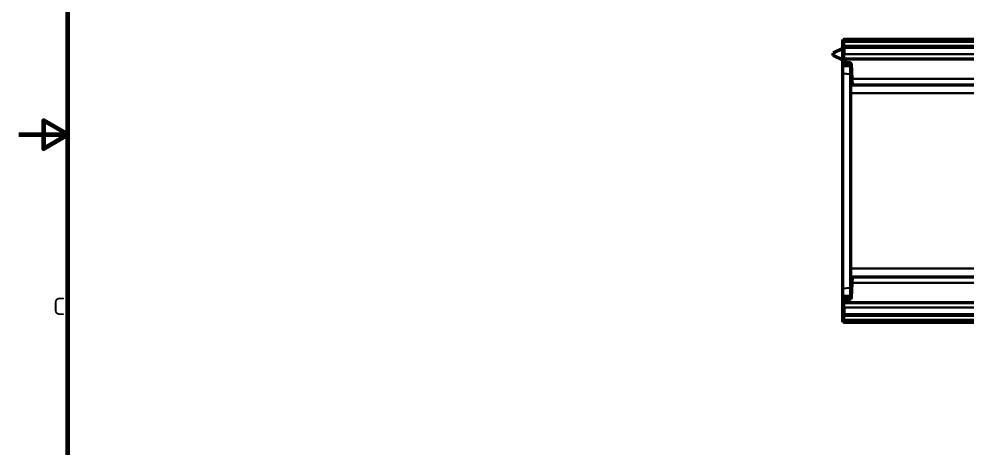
# Model space of a CAD drawing. Header units: millimetres. Extents: x 0 to 1485, y 0 to 1050.
# Drawn here: x 0 to 483.5, y 365.3 to 583.9 of the extents above; entities that cross this region are included whole.
import ezdxf

# ---------------------------------------------------------------- set-up
doc = ezdxf.new("R2010")
doc.units = ezdxf.units.MM
doc.header["$LTSCALE"] = 2.5
for name, color, linetype, lineweight in [('Rahmen (ISO)', 7, 'Continuous', 70), ('Sichtbar (ISO)', 7, 'Continuous', 50), ('Sichtbar schmal (ISO)', 7, 'Continuous', 35)]:
    doc.layers.add(name, color=color, linetype=linetype, lineweight=lineweight)
doc.styles.add('Notiztext (DIN)', font='isocpeur.ttf')

# ---------------------------------------------------------------- blocks, each defined once
blk = doc.blocks.new('Ränder Standardrahmen')
at = {"layer": 'Rahmen (ISO)', "flags": 128}
for points in [[(10, 10), (10, 410), (584, 410), (584, 10), (10, 10)], [(0, 210), (10, 210), (5, 212.89), (5, 207.11), (10, 210)]]:
    blk.add_lwpolyline(points, dxfattribs=at)
at = {"layer": 'Rahmen (ISO)', "insert": (6.93, 173.25), "char_height": 3.5, "attachment_point": 7, "style": 'Notiztext (DIN)'}
blk.add_mtext('C', dxfattribs=at)

msp = doc.modelspace()

# ---------------------------------------------------------------- linework, layer by layer
at = {"layer": 'Sichtbar (ISO)'}
for p, q in [((420.146, 573.394), (420.646, 573.394)), ((420.146, 569.394), (420.146, 573.394)), ((420.646, 573.394), (420.646, 572.394)), ((919.646, 573.394), (420.646, 573.394)), ((420.646, 570.155), (420.646, 572.394)), ((919.646, 572.394), (420.646, 572.394)), ((420.146, 568.894), (415.146, 566.562)), ((415.146, 565.225), (415.146, 566.562)), ((420.146, 569.394), (420.646, 569.394)), ((420.146, 560.394), (420.146, 569.394)), ((420.646, 570.155), (420.646, 569.394)), ((420.646, 569.394), (420.646, 565.894)), ((919.646, 569.394), (420.646, 569.394)), ((420.646, 563.394), (420.646, 565.894)), ((420.146, 562.894), (415.146, 565.225)), ((919.646, 563.394), (420.646, 563.394)), ((420.646, 563.394), (420.646, 562.202)), ((420.646, 561.7), (420.646, 562.202)), ((420.646, 561.7), (423.713, 561.432)), ((424.169, 560.96), (424.566, 553.368)), ((420.146, 560.394), (424.146, 560.044)), ((420.146, 560.17), (420.146, 560.394)), ((420.146, 556.154), (420.146, 560.17)), ((420.146, 560.17), (423.842, 560.07)), ((420.146, 446.633), (420.146, 556.154)), ((424.146, 560.044), (424.146, 550.394)), ((424.697, 550.868), (424.566, 553.368)), ((424.146, 550.394), (425.197, 550.394)), ((424.146, 550.394), (424.146, 546.062)), ((425.197, 550.394), (512.696, 550.394)), ((424.146, 546.062), (424.146, 456.726)), ((424.146, 456.726), (424.146, 452.394)), ((424.146, 452.394), (425.197, 452.394)), ((424.146, 452.394), (424.146, 442.744)), ((424.566, 449.42), (424.697, 451.92)), ((512.696, 452.394), (425.197, 452.394)), ((420.146, 442.618), (420.146, 446.633)), ((424.566, 449.42), (424.169, 441.828)), ((424.146, 442.744), (420.146, 442.394)), ((420.146, 442.618), (423.842, 442.717)), ((420.146, 442.394), (420.146, 442.618)), ((420.146, 433.394), (420.146, 442.394)), ((423.713, 441.356), (420.646, 441.088)), ((420.646, 440.586), (420.646, 441.088)), ((420.646, 440.586), (420.646, 439.394)), ((420.646, 439.394), (919.646, 439.394)), ((420.646, 436.894), (420.646, 439.394)), ((420.646, 436.894), (420.646, 433.394)), ((420.146, 433.394), (420.646, 433.394)), ((420.146, 429.394), (420.146, 433.394)), ((420.646, 433.394), (420.646, 432.632)), ((420.646, 433.394), (919.646, 433.394)), ((420.646, 430.394), (420.646, 432.632)), ((420.646, 430.394), (919.646, 430.394)), ((420.646, 430.394), (420.646, 429.394)), ((420.646, 429.394), (420.146, 429.394)), ((420.646, 429.394), (919.646, 429.394))]:
    msp.add_line(p, q, dxfattribs=at)
for centre, start, end in [((423.669, 560.934), 3, 85), ((425.197, 550.894), 183, 270), ((425.197, 451.894), 90, 177), ((423.669, 441.854), 275, 357)]:
    msp.add_arc(centre, 0.5, start, end, dxfattribs=at)
at = {"layer": 'Sichtbar schmal (ISO)'}
for p, q in [((919.646, 570.155), (420.646, 570.155)), ((919.646, 565.894), (420.646, 565.894)), ((423.756, 561.93), (420.646, 562.202)), ((423.756, 561.93), (423.713, 561.432)), ((424.169, 560.96), (424.668, 560.986)), ((425.066, 553.394), (424.668, 560.986)), ((420.146, 556.154), (424.146, 555.806)), ((425.066, 553.394), (424.566, 553.368)), ((512.958, 553.394), (425.066, 553.394)), ((425.066, 553.394), (425.197, 550.394)), ((424.146, 546.062), (1416.146, 546.062)), ((424.146, 456.726), (1416.146, 456.726)), ((425.197, 452.394), (425.066, 449.394)), ((420.146, 446.633), (424.146, 446.982)), ((425.066, 449.394), (424.566, 449.42)), ((424.668, 441.802), (425.066, 449.394)), ((425.066, 449.394), (512.958, 449.394)), ((420.646, 440.586), (423.756, 440.858)), ((423.713, 441.356), (423.756, 440.858)), ((424.668, 441.802), (424.169, 441.828)), ((420.646, 436.894), (919.646, 436.894)), ((420.646, 432.632), (919.646, 432.632))]:
    msp.add_line(p, q, dxfattribs=at)
for centre, start, end in [((423.669, 560.934), 3, 85), ((423.669, 441.854), 275, 357)]:
    msp.add_arc(centre, 1, start, end, dxfattribs=at)

# ---------------------------------------------------------------- block references
at = {"xscale": 2.5, "yscale": 2.5, "zscale": 2.5}
msp.add_blockref('Ränder Standardrahmen', (0, 0), dxfattribs=at)

doc.saveas('drawing.dxf')
